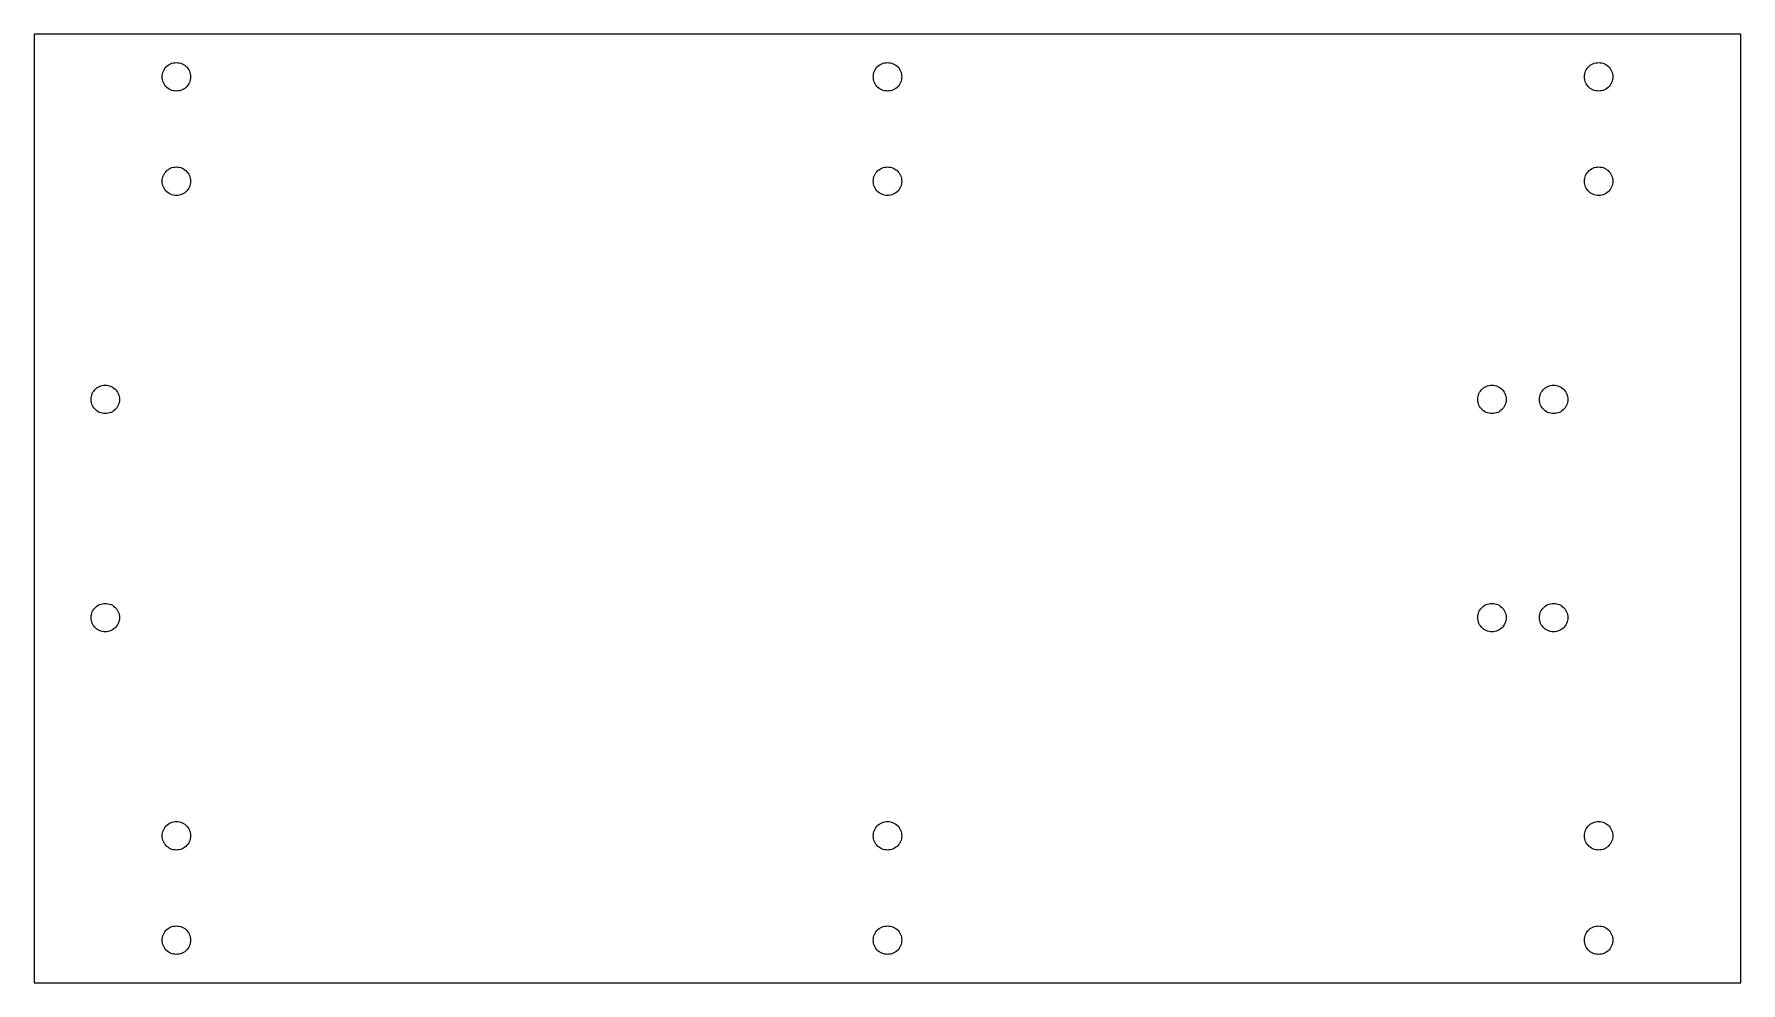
# Model space of a CAD drawing. Extents: x -180 to 180, y -100 to 100.
import ezdxf

# ---------------------------------------------------------------- set-up
doc = ezdxf.new("R2010")
doc.units = 0
doc.layers.get('0').update_dxf_attribs({"linetype": 'CONTINUOUS'})

msp = doc.modelspace()

# ---------------------------------------------------------------- linework, layer by layer
for points in [[(180, 100), (-180, 100), (-180, -100), (180, -100)], [(-150.314, 88.0164), (-150.624, 88.0656), (-150.927, 88.1468), (-151.22, 88.2594), (-151.5, 88.4019), (-151.763, 88.5729), (-152.007, 88.7706), (-152.229, 88.9926), (-152.427, 89.2366), (-152.598, 89.5), (-152.741, 89.7798), (-152.853, 90.0729), (-152.934, 90.3763), (-152.984, 90.6864), (-153, 91), (-152.984, 91.3136), (-152.934, 91.6237), (-152.853, 91.9271), (-152.741, 92.2202), (-152.598, 92.5), (-152.427, 92.7634), (-152.229, 93.0074), (-152.007, 93.2294), (-151.763, 93.4271), (-151.5, 93.5981), (-151.22, 93.7406), (-150.927, 93.8532), (-150.624, 93.9344), (-150.314, 93.9836), (-150, 94), (-149.686, 93.9836), (-149.376, 93.9344), (-149.073, 93.8532), (-148.78, 93.7406), (-148.5, 93.5981), (-148.237, 93.4271), (-147.993, 93.2294), (-147.771, 93.0074), (-147.573, 92.7634), (-147.402, 92.5), (-147.259, 92.2202), (-147.147, 91.9271), (-147.066, 91.6237), (-147.016, 91.3136), (-147, 91), (-147.016, 90.6864), (-147.066, 90.3763), (-147.147, 90.0729), (-147.259, 89.7798), (-147.402, 89.5), (-147.573, 89.2366), (-147.771, 88.9926), (-147.993, 88.7706), (-148.237, 88.5729), (-148.5, 88.4019), (-148.78, 88.2594), (-149.073, 88.1468), (-149.376, 88.0656), (-149.686, 88.0164), (-150, 88)], [(-0.313585, 88.0164), (-0.623734, 88.0656), (-0.927051, 88.1468), (-1.22021, 88.2594), (-1.5, 88.4019), (-1.76336, 88.5729), (-2.00739, 88.7706), (-2.22943, 88.9926), (-2.42705, 89.2366), (-2.59808, 89.5), (-2.74064, 89.7798), (-2.85317, 90.0729), (-2.93444, 90.3763), (-2.98357, 90.6864), (-3, 91), (-2.98357, 91.3136), (-2.93444, 91.6237), (-2.85317, 91.9271), (-2.74064, 92.2202), (-2.59808, 92.5), (-2.42705, 92.7634), (-2.22943, 93.0074), (-2.00739, 93.2294), (-1.76336, 93.4271), (-1.5, 93.5981), (-1.22021, 93.7406), (-0.927051, 93.8532), (-0.623734, 93.9344), (-0.313585, 93.9836), (0, 94), (0.313585, 93.9836), (0.623734, 93.9344), (0.927051, 93.8532), (1.22021, 93.7406), (1.5, 93.5981), (1.76336, 93.4271), (2.00739, 93.2294), (2.22943, 93.0074), (2.42705, 92.7634), (2.59808, 92.5), (2.74064, 92.2202), (2.85317, 91.9271), (2.93444, 91.6237), (2.98357, 91.3136), (3, 91), (2.98357, 90.6864), (2.93444, 90.3763), (2.85317, 90.0729), (2.74064, 89.7798), (2.59808, 89.5), (2.42705, 89.2366), (2.22943, 88.9926), (2.00739, 88.7706), (1.76336, 88.5729), (1.5, 88.4019), (1.22021, 88.2594), (0.927051, 88.1468), (0.623734, 88.0656), (0.313585, 88.0164), (0, 88)], [(149.686, 88.0164), (149.376, 88.0656), (149.073, 88.1468), (148.78, 88.2594), (148.5, 88.4019), (148.237, 88.5729), (147.993, 88.7706), (147.771, 88.9926), (147.573, 89.2366), (147.402, 89.5), (147.259, 89.7798), (147.147, 90.0729), (147.066, 90.3763), (147.016, 90.6864), (147, 91), (147.016, 91.3136), (147.066, 91.6237), (147.147, 91.9271), (147.259, 92.2202), (147.402, 92.5), (147.573, 92.7634), (147.771, 93.0074), (147.993, 93.2294), (148.237, 93.4271), (148.5, 93.5981), (148.78, 93.7406), (149.073, 93.8532), (149.376, 93.9344), (149.686, 93.9836), (150, 94), (150.314, 93.9836), (150.624, 93.9344), (150.927, 93.8532), (151.22, 93.7406), (151.5, 93.5981), (151.763, 93.4271), (152.007, 93.2294), (152.229, 93.0074), (152.427, 92.7634), (152.598, 92.5), (152.741, 92.2202), (152.853, 91.9271), (152.934, 91.6237), (152.984, 91.3136), (153, 91), (152.984, 90.6864), (152.934, 90.3763), (152.853, 90.0729), (152.741, 89.7798), (152.598, 89.5), (152.427, 89.2366), (152.229, 88.9926), (152.007, 88.7706), (151.763, 88.5729), (151.5, 88.4019), (151.22, 88.2594), (150.927, 88.1468), (150.624, 88.0656), (150.314, 88.0164), (150, 88)], [(-150.314, 66.0164), (-150.624, 66.0656), (-150.927, 66.1468), (-151.22, 66.2594), (-151.5, 66.4019), (-151.763, 66.5729), (-152.007, 66.7706), (-152.229, 66.9926), (-152.427, 67.2366), (-152.598, 67.5), (-152.741, 67.7798), (-152.853, 68.0729), (-152.934, 68.3763), (-152.984, 68.6864), (-153, 69), (-152.984, 69.3136), (-152.934, 69.6237), (-152.853, 69.9271), (-152.741, 70.2202), (-152.598, 70.5), (-152.427, 70.7634), (-152.229, 71.0074), (-152.007, 71.2294), (-151.763, 71.4271), (-151.5, 71.5981), (-151.22, 71.7406), (-150.927, 71.8532), (-150.624, 71.9344), (-150.314, 71.9836), (-150, 72), (-149.686, 71.9836), (-149.376, 71.9344), (-149.073, 71.8532), (-148.78, 71.7406), (-148.5, 71.5981), (-148.237, 71.4271), (-147.993, 71.2294), (-147.771, 71.0074), (-147.573, 70.7634), (-147.402, 70.5), (-147.259, 70.2202), (-147.147, 69.9271), (-147.066, 69.6237), (-147.016, 69.3136), (-147, 69), (-147.016, 68.6864), (-147.066, 68.3763), (-147.147, 68.0729), (-147.259, 67.7798), (-147.402, 67.5), (-147.573, 67.2366), (-147.771, 66.9926), (-147.993, 66.7706), (-148.237, 66.5729), (-148.5, 66.4019), (-148.78, 66.2594), (-149.073, 66.1468), (-149.376, 66.0656), (-149.686, 66.0164), (-150, 66)], [(-0.313585, 66.0164), (-0.623734, 66.0656), (-0.927051, 66.1468), (-1.22021, 66.2594), (-1.5, 66.4019), (-1.76336, 66.5729), (-2.00739, 66.7706), (-2.22943, 66.9926), (-2.42705, 67.2366), (-2.59808, 67.5), (-2.74064, 67.7798), (-2.85317, 68.0729), (-2.93444, 68.3763), (-2.98357, 68.6864), (-3, 69), (-2.98357, 69.3136), (-2.93444, 69.6237), (-2.85317, 69.9271), (-2.74064, 70.2202), (-2.59808, 70.5), (-2.42705, 70.7634), (-2.22943, 71.0074), (-2.00739, 71.2294), (-1.76336, 71.4271), (-1.5, 71.5981), (-1.22021, 71.7406), (-0.927051, 71.8532), (-0.623734, 71.9344), (-0.313585, 71.9836), (0, 72), (0.313585, 71.9836), (0.623734, 71.9344), (0.927051, 71.8532), (1.22021, 71.7406), (1.5, 71.5981), (1.76336, 71.4271), (2.00739, 71.2294), (2.22943, 71.0074), (2.42705, 70.7634), (2.59808, 70.5), (2.74064, 70.2202), (2.85317, 69.9271), (2.93444, 69.6237), (2.98357, 69.3136), (3, 69), (2.98357, 68.6864), (2.93444, 68.3763), (2.85317, 68.0729), (2.74064, 67.7798), (2.59808, 67.5), (2.42705, 67.2366), (2.22943, 66.9926), (2.00739, 66.7706), (1.76336, 66.5729), (1.5, 66.4019), (1.22021, 66.2594), (0.927051, 66.1468), (0.623734, 66.0656), (0.313585, 66.0164), (0, 66)], [(149.686, 66.0164), (149.376, 66.0656), (149.073, 66.1468), (148.78, 66.2594), (148.5, 66.4019), (148.237, 66.5729), (147.993, 66.7706), (147.771, 66.9926), (147.573, 67.2366), (147.402, 67.5), (147.259, 67.7798), (147.147, 68.0729), (147.066, 68.3763), (147.016, 68.6864), (147, 69), (147.016, 69.3136), (147.066, 69.6237), (147.147, 69.9271), (147.259, 70.2202), (147.402, 70.5), (147.573, 70.7634), (147.771, 71.0074), (147.993, 71.2294), (148.237, 71.4271), (148.5, 71.5981), (148.78, 71.7406), (149.073, 71.8532), (149.376, 71.9344), (149.686, 71.9836), (150, 72), (150.314, 71.9836), (150.624, 71.9344), (150.927, 71.8532), (151.22, 71.7406), (151.5, 71.5981), (151.763, 71.4271), (152.007, 71.2294), (152.229, 71.0074), (152.427, 70.7634), (152.598, 70.5), (152.741, 70.2202), (152.853, 69.9271), (152.934, 69.6237), (152.984, 69.3136), (153, 69), (152.984, 68.6864), (152.934, 68.3763), (152.853, 68.0729), (152.741, 67.7798), (152.598, 67.5), (152.427, 67.2366), (152.229, 66.9926), (152.007, 66.7706), (151.763, 66.5729), (151.5, 66.4019), (151.22, 66.2594), (150.927, 66.1468), (150.624, 66.0656), (150.314, 66.0164), (150, 66)], [(-165.314, 20.0164), (-165.624, 20.0656), (-165.927, 20.1468), (-166.22, 20.2594), (-166.5, 20.4019), (-166.763, 20.5729), (-167.007, 20.7706), (-167.229, 20.9926), (-167.427, 21.2366), (-167.598, 21.5), (-167.741, 21.7798), (-167.853, 22.0729), (-167.934, 22.3763), (-167.984, 22.6864), (-168, 23), (-167.984, 23.3136), (-167.934, 23.6237), (-167.853, 23.9271), (-167.741, 24.2202), (-167.598, 24.5), (-167.427, 24.7634), (-167.229, 25.0074), (-167.007, 25.2294), (-166.763, 25.4271), (-166.5, 25.5981), (-166.22, 25.7406), (-165.927, 25.8532), (-165.624, 25.9344), (-165.314, 25.9836), (-165, 26), (-164.686, 25.9836), (-164.376, 25.9344), (-164.073, 25.8532), (-163.78, 25.7406), (-163.5, 25.5981), (-163.237, 25.4271), (-162.993, 25.2294), (-162.771, 25.0074), (-162.573, 24.7634), (-162.402, 24.5), (-162.259, 24.2202), (-162.147, 23.9271), (-162.066, 23.6237), (-162.016, 23.3136), (-162, 23), (-162.016, 22.6864), (-162.066, 22.3763), (-162.147, 22.0729), (-162.259, 21.7798), (-162.402, 21.5), (-162.573, 21.2366), (-162.771, 20.9926), (-162.993, 20.7706), (-163.237, 20.5729), (-163.5, 20.4019), (-163.78, 20.2594), (-164.073, 20.1468), (-164.376, 20.0656), (-164.686, 20.0164), (-165, 20)], [(127.186, 20.0164), (126.876, 20.0656), (126.573, 20.1468), (126.28, 20.2594), (126, 20.4019), (125.737, 20.5729), (125.493, 20.7706), (125.271, 20.9926), (125.073, 21.2366), (124.902, 21.5), (124.759, 21.7798), (124.647, 22.0729), (124.566, 22.3763), (124.516, 22.6864), (124.5, 23), (124.516, 23.3136), (124.566, 23.6237), (124.647, 23.9271), (124.759, 24.2202), (124.902, 24.5), (125.073, 24.7634), (125.271, 25.0074), (125.493, 25.2294), (125.737, 25.4271), (126, 25.5981), (126.28, 25.7406), (126.573, 25.8532), (126.876, 25.9344), (127.186, 25.9836), (127.5, 26), (127.814, 25.9836), (128.124, 25.9344), (128.427, 25.8532), (128.72, 25.7406), (129, 25.5981), (129.263, 25.4271), (129.507, 25.2294), (129.729, 25.0074), (129.927, 24.7634), (130.098, 24.5), (130.241, 24.2202), (130.353, 23.9271), (130.434, 23.6237), (130.484, 23.3136), (130.5, 23), (130.484, 22.6864), (130.434, 22.3763), (130.353, 22.0729), (130.241, 21.7798), (130.098, 21.5), (129.927, 21.2366), (129.729, 20.9926), (129.507, 20.7706), (129.263, 20.5729), (129, 20.4019), (128.72, 20.2594), (128.427, 20.1468), (128.124, 20.0656), (127.814, 20.0164), (127.5, 20)], [(140.186, 20.0164), (139.876, 20.0656), (139.573, 20.1468), (139.28, 20.2594), (139, 20.4019), (138.737, 20.5729), (138.493, 20.7706), (138.271, 20.9926), (138.073, 21.2366), (137.902, 21.5), (137.759, 21.7798), (137.647, 22.0729), (137.566, 22.3763), (137.516, 22.6864), (137.5, 23), (137.516, 23.3136), (137.566, 23.6237), (137.647, 23.9271), (137.759, 24.2202), (137.902, 24.5), (138.073, 24.7634), (138.271, 25.0074), (138.493, 25.2294), (138.737, 25.4271), (139, 25.5981), (139.28, 25.7406), (139.573, 25.8532), (139.876, 25.9344), (140.186, 25.9836), (140.5, 26), (140.814, 25.9836), (141.124, 25.9344), (141.427, 25.8532), (141.72, 25.7406), (142, 25.5981), (142.263, 25.4271), (142.507, 25.2294), (142.729, 25.0074), (142.927, 24.7634), (143.098, 24.5), (143.241, 24.2202), (143.353, 23.9271), (143.434, 23.6237), (143.484, 23.3136), (143.5, 23), (143.484, 22.6864), (143.434, 22.3763), (143.353, 22.0729), (143.241, 21.7798), (143.098, 21.5), (142.927, 21.2366), (142.729, 20.9926), (142.507, 20.7706), (142.263, 20.5729), (142, 20.4019), (141.72, 20.2594), (141.427, 20.1468), (141.124, 20.0656), (140.814, 20.0164), (140.5, 20)], [(-165.314, -25.9836), (-165.624, -25.9344), (-165.927, -25.8532), (-166.22, -25.7406), (-166.5, -25.5981), (-166.763, -25.4271), (-167.007, -25.2294), (-167.229, -25.0074), (-167.427, -24.7634), (-167.598, -24.5), (-167.741, -24.2202), (-167.853, -23.9271), (-167.934, -23.6237), (-167.984, -23.3136), (-168, -23), (-167.984, -22.6864), (-167.934, -22.3763), (-167.853, -22.0729), (-167.741, -21.7798), (-167.598, -21.5), (-167.427, -21.2366), (-167.229, -20.9926), (-167.007, -20.7706), (-166.763, -20.5729), (-166.5, -20.4019), (-166.22, -20.2594), (-165.927, -20.1468), (-165.624, -20.0656), (-165.314, -20.0164), (-165, -20), (-164.686, -20.0164), (-164.376, -20.0656), (-164.073, -20.1468), (-163.78, -20.2594), (-163.5, -20.4019), (-163.237, -20.5729), (-162.993, -20.7706), (-162.771, -20.9926), (-162.573, -21.2366), (-162.402, -21.5), (-162.259, -21.7798), (-162.147, -22.0729), (-162.066, -22.3763), (-162.016, -22.6864), (-162, -23), (-162.016, -23.3136), (-162.066, -23.6237), (-162.147, -23.9271), (-162.259, -24.2202), (-162.402, -24.5), (-162.573, -24.7634), (-162.771, -25.0074), (-162.993, -25.2294), (-163.237, -25.4271), (-163.5, -25.5981), (-163.78, -25.7406), (-164.073, -25.8532), (-164.376, -25.9344), (-164.686, -25.9836), (-165, -26)], [(127.186, -25.9836), (126.876, -25.9344), (126.573, -25.8532), (126.28, -25.7406), (126, -25.5981), (125.737, -25.4271), (125.493, -25.2294), (125.271, -25.0074), (125.073, -24.7634), (124.902, -24.5), (124.759, -24.2202), (124.647, -23.9271), (124.566, -23.6237), (124.516, -23.3136), (124.5, -23), (124.516, -22.6864), (124.566, -22.3763), (124.647, -22.0729), (124.759, -21.7798), (124.902, -21.5), (125.073, -21.2366), (125.271, -20.9926), (125.493, -20.7706), (125.737, -20.5729), (126, -20.4019), (126.28, -20.2594), (126.573, -20.1468), (126.876, -20.0656), (127.186, -20.0164), (127.5, -20), (127.814, -20.0164), (128.124, -20.0656), (128.427, -20.1468), (128.72, -20.2594), (129, -20.4019), (129.263, -20.5729), (129.507, -20.7706), (129.729, -20.9926), (129.927, -21.2366), (130.098, -21.5), (130.241, -21.7798), (130.353, -22.0729), (130.434, -22.3763), (130.484, -22.6864), (130.5, -23), (130.484, -23.3136), (130.434, -23.6237), (130.353, -23.9271), (130.241, -24.2202), (130.098, -24.5), (129.927, -24.7634), (129.729, -25.0074), (129.507, -25.2294), (129.263, -25.4271), (129, -25.5981), (128.72, -25.7406), (128.427, -25.8532), (128.124, -25.9344), (127.814, -25.9836), (127.5, -26)], [(140.186, -25.9836), (139.876, -25.9344), (139.573, -25.8532), (139.28, -25.7406), (139, -25.5981), (138.737, -25.4271), (138.493, -25.2294), (138.271, -25.0074), (138.073, -24.7634), (137.902, -24.5), (137.759, -24.2202), (137.647, -23.9271), (137.566, -23.6237), (137.516, -23.3136), (137.5, -23), (137.516, -22.6864), (137.566, -22.3763), (137.647, -22.0729), (137.759, -21.7798), (137.902, -21.5), (138.073, -21.2366), (138.271, -20.9926), (138.493, -20.7706), (138.737, -20.5729), (139, -20.4019), (139.28, -20.2594), (139.573, -20.1468), (139.876, -20.0656), (140.186, -20.0164), (140.5, -20), (140.814, -20.0164), (141.124, -20.0656), (141.427, -20.1468), (141.72, -20.2594), (142, -20.4019), (142.263, -20.5729), (142.507, -20.7706), (142.729, -20.9926), (142.927, -21.2366), (143.098, -21.5), (143.241, -21.7798), (143.353, -22.0729), (143.434, -22.3763), (143.484, -22.6864), (143.5, -23), (143.484, -23.3136), (143.434, -23.6237), (143.353, -23.9271), (143.241, -24.2202), (143.098, -24.5), (142.927, -24.7634), (142.729, -25.0074), (142.507, -25.2294), (142.263, -25.4271), (142, -25.5981), (141.72, -25.7406), (141.427, -25.8532), (141.124, -25.9344), (140.814, -25.9836), (140.5, -26)], [(-150.314, -71.9836), (-150.624, -71.9344), (-150.927, -71.8532), (-151.22, -71.7406), (-151.5, -71.5981), (-151.763, -71.4271), (-152.007, -71.2294), (-152.229, -71.0074), (-152.427, -70.7634), (-152.598, -70.5), (-152.741, -70.2202), (-152.853, -69.9271), (-152.934, -69.6237), (-152.984, -69.3136), (-153, -69), (-152.984, -68.6864), (-152.934, -68.3763), (-152.853, -68.0729), (-152.741, -67.7798), (-152.598, -67.5), (-152.427, -67.2366), (-152.229, -66.9926), (-152.007, -66.7706), (-151.763, -66.5729), (-151.5, -66.4019), (-151.22, -66.2594), (-150.927, -66.1468), (-150.624, -66.0656), (-150.314, -66.0164), (-150, -66), (-149.686, -66.0164), (-149.376, -66.0656), (-149.073, -66.1468), (-148.78, -66.2594), (-148.5, -66.4019), (-148.237, -66.5729), (-147.993, -66.7706), (-147.771, -66.9926), (-147.573, -67.2366), (-147.402, -67.5), (-147.259, -67.7798), (-147.147, -68.0729), (-147.066, -68.3763), (-147.016, -68.6864), (-147, -69), (-147.016, -69.3136), (-147.066, -69.6237), (-147.147, -69.9271), (-147.259, -70.2202), (-147.402, -70.5), (-147.573, -70.7634), (-147.771, -71.0074), (-147.993, -71.2294), (-148.237, -71.4271), (-148.5, -71.5981), (-148.78, -71.7406), (-149.073, -71.8532), (-149.376, -71.9344), (-149.686, -71.9836), (-150, -72)], [(-0.313585, -71.9836), (-0.623734, -71.9344), (-0.927051, -71.8532), (-1.22021, -71.7406), (-1.5, -71.5981), (-1.76336, -71.4271), (-2.00739, -71.2294), (-2.22943, -71.0074), (-2.42705, -70.7634), (-2.59808, -70.5), (-2.74064, -70.2202), (-2.85317, -69.9271), (-2.93444, -69.6237), (-2.98357, -69.3136), (-3, -69), (-2.98357, -68.6864), (-2.93444, -68.3763), (-2.85317, -68.0729), (-2.74064, -67.7798), (-2.59808, -67.5), (-2.42705, -67.2366), (-2.22943, -66.9926), (-2.00739, -66.7706), (-1.76336, -66.5729), (-1.5, -66.4019), (-1.22021, -66.2594), (-0.927051, -66.1468), (-0.623734, -66.0656), (-0.313585, -66.0164), (0, -66), (0.313585, -66.0164), (0.623734, -66.0656), (0.927051, -66.1468), (1.22021, -66.2594), (1.5, -66.4019), (1.76336, -66.5729), (2.00739, -66.7706), (2.22943, -66.9926), (2.42705, -67.2366), (2.59808, -67.5), (2.74064, -67.7798), (2.85317, -68.0729), (2.93444, -68.3763), (2.98357, -68.6864), (3, -69), (2.98357, -69.3136), (2.93444, -69.6237), (2.85317, -69.9271), (2.74064, -70.2202), (2.59808, -70.5), (2.42705, -70.7634), (2.22943, -71.0074), (2.00739, -71.2294), (1.76336, -71.4271), (1.5, -71.5981), (1.22021, -71.7406), (0.927051, -71.8532), (0.623734, -71.9344), (0.313585, -71.9836), (0, -72)], [(149.686, -71.9836), (149.376, -71.9344), (149.073, -71.8532), (148.78, -71.7406), (148.5, -71.5981), (148.237, -71.4271), (147.993, -71.2294), (147.771, -71.0074), (147.573, -70.7634), (147.402, -70.5), (147.259, -70.2202), (147.147, -69.9271), (147.066, -69.6237), (147.016, -69.3136), (147, -69), (147.016, -68.6864), (147.066, -68.3763), (147.147, -68.0729), (147.259, -67.7798), (147.402, -67.5), (147.573, -67.2366), (147.771, -66.9926), (147.993, -66.7706), (148.237, -66.5729), (148.5, -66.4019), (148.78, -66.2594), (149.073, -66.1468), (149.376, -66.0656), (149.686, -66.0164), (150, -66), (150.314, -66.0164), (150.624, -66.0656), (150.927, -66.1468), (151.22, -66.2594), (151.5, -66.4019), (151.763, -66.5729), (152.007, -66.7706), (152.229, -66.9926), (152.427, -67.2366), (152.598, -67.5), (152.741, -67.7798), (152.853, -68.0729), (152.934, -68.3763), (152.984, -68.6864), (153, -69), (152.984, -69.3136), (152.934, -69.6237), (152.853, -69.9271), (152.741, -70.2202), (152.598, -70.5), (152.427, -70.7634), (152.229, -71.0074), (152.007, -71.2294), (151.763, -71.4271), (151.5, -71.5981), (151.22, -71.7406), (150.927, -71.8532), (150.624, -71.9344), (150.314, -71.9836), (150, -72)], [(-150.314, -93.9836), (-150.624, -93.9344), (-150.927, -93.8532), (-151.22, -93.7406), (-151.5, -93.5981), (-151.763, -93.4271), (-152.007, -93.2294), (-152.229, -93.0074), (-152.427, -92.7634), (-152.598, -92.5), (-152.741, -92.2202), (-152.853, -91.9271), (-152.934, -91.6237), (-152.984, -91.3136), (-153, -91), (-152.984, -90.6864), (-152.934, -90.3763), (-152.853, -90.0729), (-152.741, -89.7798), (-152.598, -89.5), (-152.427, -89.2366), (-152.229, -88.9926), (-152.007, -88.7706), (-151.763, -88.5729), (-151.5, -88.4019), (-151.22, -88.2594), (-150.927, -88.1468), (-150.624, -88.0656), (-150.314, -88.0164), (-150, -88), (-149.686, -88.0164), (-149.376, -88.0656), (-149.073, -88.1468), (-148.78, -88.2594), (-148.5, -88.4019), (-148.237, -88.5729), (-147.993, -88.7706), (-147.771, -88.9926), (-147.573, -89.2366), (-147.402, -89.5), (-147.259, -89.7798), (-147.147, -90.0729), (-147.066, -90.3763), (-147.016, -90.6864), (-147, -91), (-147.016, -91.3136), (-147.066, -91.6237), (-147.147, -91.9271), (-147.259, -92.2202), (-147.402, -92.5), (-147.573, -92.7634), (-147.771, -93.0074), (-147.993, -93.2294), (-148.237, -93.4271), (-148.5, -93.5981), (-148.78, -93.7406), (-149.073, -93.8532), (-149.376, -93.9344), (-149.686, -93.9836), (-150, -94)], [(-0.313585, -93.9836), (-0.623734, -93.9344), (-0.927051, -93.8532), (-1.22021, -93.7406), (-1.5, -93.5981), (-1.76336, -93.4271), (-2.00739, -93.2294), (-2.22943, -93.0074), (-2.42705, -92.7634), (-2.59808, -92.5), (-2.74064, -92.2202), (-2.85317, -91.9271), (-2.93444, -91.6237), (-2.98357, -91.3136), (-3, -91), (-2.98357, -90.6864), (-2.93444, -90.3763), (-2.85317, -90.0729), (-2.74064, -89.7798), (-2.59808, -89.5), (-2.42705, -89.2366), (-2.22943, -88.9926), (-2.00739, -88.7706), (-1.76336, -88.5729), (-1.5, -88.4019), (-1.22021, -88.2594), (-0.927051, -88.1468), (-0.623734, -88.0656), (-0.313585, -88.0164), (0, -88), (0.313585, -88.0164), (0.623734, -88.0656), (0.927051, -88.1468), (1.22021, -88.2594), (1.5, -88.4019), (1.76336, -88.5729), (2.00739, -88.7706), (2.22943, -88.9926), (2.42705, -89.2366), (2.59808, -89.5), (2.74064, -89.7798), (2.85317, -90.0729), (2.93444, -90.3763), (2.98357, -90.6864), (3, -91), (2.98357, -91.3136), (2.93444, -91.6237), (2.85317, -91.9271), (2.74064, -92.2202), (2.59808, -92.5), (2.42705, -92.7634), (2.22943, -93.0074), (2.00739, -93.2294), (1.76336, -93.4271), (1.5, -93.5981), (1.22021, -93.7406), (0.927051, -93.8532), (0.623734, -93.9344), (0.313585, -93.9836), (0, -94)], [(149.686, -93.9836), (149.376, -93.9344), (149.073, -93.8532), (148.78, -93.7406), (148.5, -93.5981), (148.237, -93.4271), (147.993, -93.2294), (147.771, -93.0074), (147.573, -92.7634), (147.402, -92.5), (147.259, -92.2202), (147.147, -91.9271), (147.066, -91.6237), (147.016, -91.3136), (147, -91), (147.016, -90.6864), (147.066, -90.3763), (147.147, -90.0729), (147.259, -89.7798), (147.402, -89.5), (147.573, -89.2366), (147.771, -88.9926), (147.993, -88.7706), (148.237, -88.5729), (148.5, -88.4019), (148.78, -88.2594), (149.073, -88.1468), (149.376, -88.0656), (149.686, -88.0164), (150, -88), (150.314, -88.0164), (150.624, -88.0656), (150.927, -88.1468), (151.22, -88.2594), (151.5, -88.4019), (151.763, -88.5729), (152.007, -88.7706), (152.229, -88.9926), (152.427, -89.2366), (152.598, -89.5), (152.741, -89.7798), (152.853, -90.0729), (152.934, -90.3763), (152.984, -90.6864), (153, -91), (152.984, -91.3136), (152.934, -91.6237), (152.853, -91.9271), (152.741, -92.2202), (152.598, -92.5), (152.427, -92.7634), (152.229, -93.0074), (152.007, -93.2294), (151.763, -93.4271), (151.5, -93.5981), (151.22, -93.7406), (150.927, -93.8532), (150.624, -93.9344), (150.314, -93.9836), (150, -94)]]:
    msp.add_lwpolyline(points, close=True)

doc.saveas('drawing.dxf')
